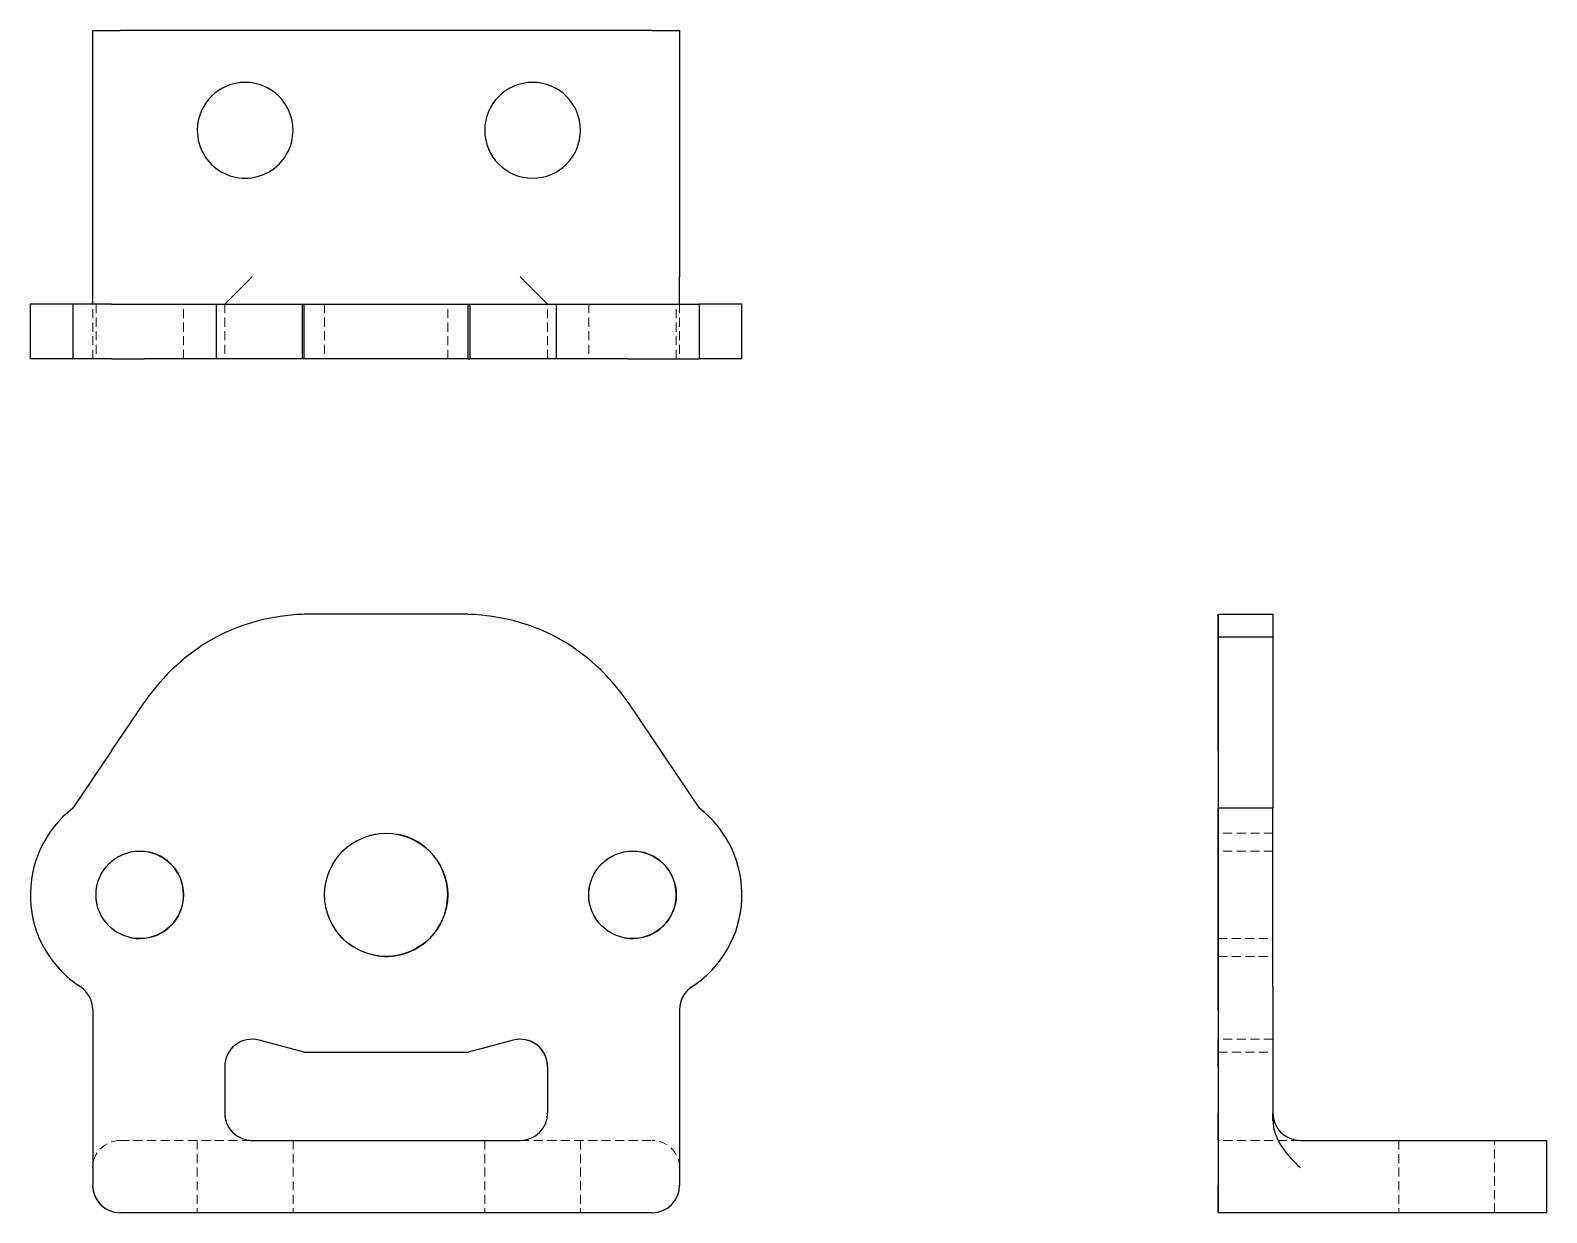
# Model space of a CAD drawing. Header units: millimetres. Extents: x 33 to 246, y 15 to 181.
import ezdxf

# ---------------------------------------------------------------- set-up
doc = ezdxf.new("R2010")
doc.units = ezdxf.units.MM
doc.linetypes.add('HIDDEN', pattern=[1.905, 1.27, -0.635])

msp = doc.modelspace()

# ---------------------------------------------------------------- linework, layer by layer
at = {"color": 7, "linetype": 'Continuous', "lineweight": 25}
for p, q in [((41.77, 181.08), (45.61, 181.08)), ((41.77, 146.47), (41.77, 181.08)), ((120.39, 181.08), (45.61, 181.08)), ((120.39, 181.08), (124.23, 181.08)), ((124.23, 181.08), (124.23, 146.47)), ((64.16, 146.47), (60.32, 142.62)), ((105.68, 142.62), (101.84, 146.47)), ((33, 142.62), (33, 134.93)), ((38.99, 142.62), (38.99, 134.93)), ((44.42, 142.62), (38.99, 142.62)), ((44.42, 142.62), (49.04, 142.62)), ((49.04, 142.62), (59.11, 142.62)), ((59.11, 142.62), (59.11, 134.93)), ((59.11, 142.62), (71.24, 142.62)), ((71.24, 134.93), (71.24, 142.62)), ((71.24, 142.62), (71.46, 142.62)), ((71.46, 134.93), (71.46, 142.62)), ((71.46, 142.62), (94.54, 142.62)), ((94.54, 134.93), (94.54, 142.62)), ((94.54, 142.62), (94.76, 142.62)), ((94.76, 142.62), (94.76, 134.93)), ((94.76, 142.62), (106.89, 142.62)), ((106.89, 142.62), (106.89, 134.93)), ((106.89, 142.62), (116.96, 142.62)), ((116.96, 142.62), (127.01, 142.62)), ((127.01, 142.62), (127.01, 134.93)), ((133, 134.93), (133, 142.62)), ((44.42, 134.93), (38.99, 134.93)), ((44.42, 134.93), (49.04, 134.93)), ((59.11, 134.93), (49.04, 134.93)), ((71.46, 134.93), (71.24, 134.93)), ((94.54, 134.93), (71.46, 134.93)), ((94.54, 134.93), (94.76, 134.93)), ((106.89, 134.93), (94.76, 134.93)), ((116.96, 134.93), (106.89, 134.93)), ((116.96, 134.93), (127.01, 134.93)), ((71.46, 99.03), (71.24, 99.02)), ((94.54, 99.03), (71.46, 99.03)), ((94.54, 99.03), (94.76, 99.02)), ((199.93, 99.03), (199.93, 99.02)), ((199.93, 99.03), (199.93, 99.03)), ((199.93, 99.03), (199.93, 99.02)), ((199.93, 99.03), (207.62, 99.03)), ((199.93, 95.83), (199.93, 99.02)), ((207.62, 99.02), (199.93, 99.02)), ((207.62, 99.03), (207.62, 99.02)), ((207.62, 99.02), (207.62, 95.83)), ((199.93, 95.83), (199.93, 86.67)), ((199.93, 86.67), (199.93, 95.83)), ((207.62, 95.83), (199.93, 95.83)), ((207.62, 95.83), (207.62, 86.67)), ((44.42, 79.84), (49.04, 86.67)), ((116.96, 86.67), (127.01, 71.8)), ((199.93, 79.84), (199.93, 86.67)), ((199.93, 86.67), (199.93, 71.8)), ((207.62, 86.67), (207.62, 71.8)), ((44.42, 79.84), (38.99, 71.8)), ((199.93, 79.84), (199.93, 71.8)), ((38.99, 71.8), (38.99, 71.8)), ((207.62, 71.8), (199.93, 71.8)), ((41.77, 43.49), (41.77, 18.81)), ((41.77, 43.49), (41.77, 27.92)), ((124.23, 43.49), (124.23, 18.81)), ((199.93, 43.49), (199.93, 18.81)), ((199.93, 43.49), (199.93, 18.81)), ((207.62, 43.49), (207.62, 27.92)), ((65.16, 39.2), (64.88, 39.26)), ((71.46, 37.51), (65.16, 39.2)), ((65.16, 39.2), (65.16, 39.2)), ((100.84, 39.2), (94.54, 37.51)), ((199.93, 37.51), (199.93, 39.2)), ((199.93, 39.2), (199.93, 37.51)), ((71.46, 37.51), (94.54, 37.51)), ((199.93, 37.51), (199.93, 37.51)), ((60.32, 35.48), (60.32, 28.96)), ((105.68, 35.48), (105.68, 28.96)), ((105.68, 35.48), (105.68, 28.96)), ((199.93, 35.48), (199.93, 28.96)), ((199.93, 35.48), (199.93, 28.96)), ((64.16, 25.11), (101.84, 25.11)), ((64.16, 25.11), (64.16, 25.11)), ((101.84, 25.11), (101.84, 25.11)), ((199.93, 25.11), (199.93, 25.11)), ((211.47, 25.11), (246.08, 25.11)), ((41.77, 21.26), (41.77, 18.81)), ((246.08, 21.26), (246.08, 18.81)), ((44.89, 15.03), (44.89, 15.03)), ((120.39, 14.96), (45.61, 14.96)), ((199.93, 14.96), (199.93, 14.96)), ((246.08, 14.96), (199.93, 14.96))]:
    msp.add_line(p, q, dxfattribs=at)
at = {"color": 7, "linetype": 'HIDDEN', "lineweight": 18}
for p, q in [((41.77, 181.08), (41.77, 181.08)), ((124.23, 181.08), (124.23, 181.08)), ((41.77, 134.93), (41.77, 142.62)), ((41.77, 142.62), (41.77, 142.62)), ((42.23, 142.62), (42.23, 134.93)), ((54.54, 134.93), (54.54, 142.62)), ((60.32, 142.62), (60.32, 134.93)), ((60.32, 142.62), (60.32, 142.62)), ((71.46, 134.93), (71.46, 142.62)), ((74.35, 142.62), (74.35, 134.93)), ((91.65, 134.93), (91.65, 142.62)), ((94.54, 134.93), (94.54, 142.62)), ((105.68, 134.93), (105.68, 142.62)), ((105.68, 142.62), (105.68, 142.62)), ((111.46, 142.62), (111.46, 134.93)), ((123.77, 134.93), (123.77, 142.62)), ((124.23, 142.62), (124.23, 134.93)), ((124.23, 142.62), (124.23, 142.62)), ((41.77, 134.93), (41.77, 134.93)), ((60.32, 134.93), (60.32, 134.93)), ((105.68, 134.93), (105.68, 134.93)), ((124.23, 134.93), (124.23, 134.93)), ((71.24, 99.02), (71.24, 99.02)), ((71.46, 99.03), (71.46, 99.03)), ((94.54, 99.03), (94.54, 99.03)), ((94.76, 99.02), (94.76, 99.02)), ((207.62, 99.03), (207.62, 99.03)), ((207.62, 99.02), (207.62, 99.03)), ((207.62, 95.83), (207.62, 99.02)), ((59.11, 95.83), (59.11, 95.83)), ((106.89, 95.83), (106.89, 95.83)), ((207.62, 86.67), (207.62, 95.83)), ((49.04, 86.67), (49.04, 86.67)), ((116.96, 86.67), (116.96, 86.67)), ((207.62, 79.84), (207.62, 86.67)), ((207.62, 79.84), (207.62, 71.8)), ((127.01, 71.8), (127.01, 71.8)), ((207.62, 71.8), (199.93, 71.8)), ((207.62, 68.27), (199.93, 68.27)), ((84.62, 68.12), (84.62, 68.12)), ((49.54, 65.67), (49.54, 65.67)), ((118.77, 65.67), (118.77, 65.67)), ((207.62, 65.77), (199.93, 65.77)), ((47.23, 53.58), (47.23, 53.58)), ((116.46, 53.58), (116.46, 53.58)), ((199.93, 53.47), (207.62, 53.47)), ((81.38, 51.12), (81.38, 51.12)), ((199.93, 50.97), (207.62, 50.97)), ((124.23, 43.49), (124.23, 27.92)), ((207.62, 43.49), (207.62, 27.92)), ((64.88, 39.26), (64.88, 39.26)), ((94.54, 37.51), (100.84, 39.2)), ((102.56, 39.26), (102.56, 39.26)), ((207.62, 39.33), (199.93, 39.33)), ((207.62, 37.51), (207.62, 39.2)), ((207.62, 39.2), (207.62, 37.51)), ((71.46, 37.51), (71.46, 37.51)), ((94.54, 37.51), (94.54, 37.51)), ((199.93, 37.51), (207.62, 37.51)), ((207.62, 37.51), (207.62, 37.51)), ((60.32, 35.48), (60.32, 28.96)), ((207.62, 35.48), (207.62, 28.96)), ((207.62, 35.48), (207.62, 28.96)), ((45.61, 25.11), (64.16, 25.11)), ((45.61, 25.11), (45.61, 25.11)), ((56.46, 25.11), (56.46, 14.96)), ((63.44, 25.18), (63.44, 25.18)), ((69.92, 25.11), (69.92, 14.96)), ((96.85, 25.11), (96.85, 14.96)), ((101.84, 25.11), (120.39, 25.11)), ((110.31, 25.11), (110.31, 14.96)), ((120.39, 25.11), (120.39, 25.11)), ((121.11, 25.04), (121.11, 25.04)), ((211.47, 25.11), (199.93, 25.11)), ((211.47, 25.11), (211.47, 25.11)), ((211.47, 25.11), (211.47, 25.11)), ((225.31, 25.11), (225.31, 14.96)), ((238.77, 14.96), (238.77, 25.11)), ((246.08, 25.11), (246.08, 25.11)), ((124.23, 21.26), (124.23, 18.81)), ((246.08, 21.26), (246.08, 18.81)), ((45.61, 14.96), (45.61, 14.96)), ((120.39, 14.96), (120.39, 14.96)), ((246.08, 14.96), (246.08, 14.96))]:
    msp.add_line(p, q, dxfattribs=at)
at = {"color": 7, "linetype": 'Continuous', "lineweight": 25, "flags": 128}
for points in [[(38.99, 142.62), (37.97, 142.62), (37.03, 142.62), (36.17, 142.62), (35.41, 142.62), (34.74, 142.62), (34.17, 142.62), (33.72, 142.62), (33.37, 142.62), (33.14, 142.62), (33.02, 142.62), (33, 142.62)], [(133, 142.62), (132.98, 142.62), (132.86, 142.62), (132.63, 142.62), (132.28, 142.62), (131.83, 142.62), (131.26, 142.62), (130.59, 142.62), (129.83, 142.62), (128.97, 142.62), (128.03, 142.62), (127.01, 142.62)], [(38.99, 134.93), (37.97, 134.93), (37.03, 134.93), (36.17, 134.93), (35.41, 134.93), (34.74, 134.93), (34.17, 134.93), (33.72, 134.93), (33.37, 134.93), (33.14, 134.93), (33.02, 134.93), (33, 134.93)], [(71.24, 134.93), (69.66, 134.93), (68.1, 134.93), (66.54, 134.93), (65, 134.93), (63.48, 134.93), (61.99, 134.93), (60.53, 134.93), (59.11, 134.93)], [(133, 134.93), (132.98, 134.93), (132.86, 134.93), (132.63, 134.93), (132.28, 134.93), (131.83, 134.93), (131.26, 134.93), (130.59, 134.93), (129.83, 134.93), (128.97, 134.93), (128.03, 134.93), (127.01, 134.93)], [(199.93, 99.02), (199.93, 98.92), (199.93, 98.73), (199.93, 98.45), (199.93, 98.09), (199.93, 97.65), (199.93, 97.12), (199.93, 96.52), (199.93, 95.83)], [(199.93, 46.71), (199.93, 47.49), (199.93, 48.35), (199.93, 49.3), (199.93, 50.33), (199.93, 51.43), (199.93, 52.59), (199.93, 53.8), (199.93, 55.06), (199.93, 56.35), (199.93, 57.66), (199.93, 58.99), (199.93, 60.33), (199.93, 61.66), (199.93, 62.97), (199.93, 64.26), (199.93, 65.51), (199.93, 66.72), (199.93, 67.88), (199.93, 68.97), (199.93, 70), (199.93, 70.94), (199.93, 71.8)], [(199.93, 71.8), (199.93, 70.94), (199.93, 70), (199.93, 68.98), (199.93, 67.88), (199.93, 66.73), (199.93, 65.52), (199.93, 64.26), (199.93, 62.97), (199.93, 61.66), (199.93, 60.33), (199.93, 58.99), (199.93, 57.66), (199.93, 56.35), (199.93, 55.06), (199.93, 53.8), (199.93, 52.59), (199.93, 51.43), (199.93, 50.33), (199.93, 49.3), (199.93, 48.35), (199.93, 47.49), (199.93, 46.71)], [(207.62, 46.71), (207.62, 47.49), (207.62, 48.35), (207.62, 49.3), (207.62, 50.33), (207.62, 51.43), (207.62, 52.59), (207.62, 53.8), (207.62, 55.06), (207.62, 56.35), (207.62, 57.66), (207.62, 58.99), (207.62, 60.33), (207.62, 61.66), (207.62, 62.97), (207.62, 64.26), (207.62, 65.51), (207.62, 66.72), (207.62, 67.88), (207.62, 68.97), (207.62, 70), (207.62, 70.94), (207.62, 71.8)], [(199.93, 59.62), (199.93, 60.61), (199.93, 61.58), (199.93, 62.53), (199.93, 63.44), (199.93, 64.3), (199.93, 65.1), (199.93, 65.83), (199.93, 66.47), (199.93, 67.03), (199.93, 67.49), (199.93, 67.85), (199.93, 68.1), (199.93, 68.24), (199.93, 68.27), (199.93, 68.19), (199.93, 67.99), (199.93, 67.68), (199.93, 67.27), (199.93, 66.76), (199.93, 66.16), (199.93, 65.47), (199.93, 64.71), (199.93, 63.88), (199.93, 62.99), (199.93, 62.06), (199.93, 61.1), (199.93, 60.11), (199.93, 59.13), (199.93, 58.15), (199.93, 57.18), (199.93, 56.25), (199.93, 55.37), (199.93, 54.53), (199.93, 53.77), (199.93, 53.08), (199.93, 52.48), (199.93, 51.97), (199.93, 51.56), (199.93, 51.25), (199.93, 51.05), (199.93, 50.97), (199.93, 51), (199.93, 51.14), (199.93, 51.39), (199.93, 51.75), (199.93, 52.21), (199.93, 52.77), (199.93, 53.41), (199.93, 54.14), (199.93, 54.94), (199.93, 55.8), (199.93, 56.71), (199.93, 57.66), (199.93, 58.63), (199.93, 59.62)], [(199.93, 59.62), (199.93, 60.46), (199.93, 61.28), (199.93, 62.07), (199.93, 62.82), (199.93, 63.5), (199.93, 64.12), (199.93, 64.65), (199.93, 65.08), (199.93, 65.42), (199.93, 65.65), (199.93, 65.76), (199.93, 65.76), (199.93, 65.65), (199.93, 65.42), (199.93, 65.08), (199.93, 64.65), (199.93, 64.12), (199.93, 63.5), (199.93, 62.82), (199.93, 62.07), (199.93, 61.28), (199.93, 60.46), (199.93, 59.62), (199.93, 58.78), (199.93, 57.96), (199.93, 57.17), (199.93, 56.42), (199.93, 55.74), (199.93, 55.12), (199.93, 54.59), (199.93, 54.16), (199.93, 53.82), (199.93, 53.6), (199.93, 53.48), (199.93, 53.48), (199.93, 53.6), (199.93, 53.82), (199.93, 54.16), (199.93, 54.59), (199.93, 55.12), (199.93, 55.74), (199.93, 56.42), (199.93, 57.17), (199.93, 57.96), (199.93, 58.78), (199.93, 59.62)], [(199.93, 59.62), (199.93, 60.46), (199.93, 61.28), (199.93, 62.07), (199.93, 62.82), (199.93, 63.5), (199.93, 64.12), (199.93, 64.65), (199.93, 65.08), (199.93, 65.42), (199.93, 65.65), (199.93, 65.76), (199.93, 65.76), (199.93, 65.65), (199.93, 65.42), (199.93, 65.08), (199.93, 64.65), (199.93, 64.12), (199.93, 63.5), (199.93, 62.82), (199.93, 62.07), (199.93, 61.28), (199.93, 60.46), (199.93, 59.62), (199.93, 58.78), (199.93, 57.96), (199.93, 57.17), (199.93, 56.42), (199.93, 55.74), (199.93, 55.12), (199.93, 54.59), (199.93, 54.16), (199.93, 53.82), (199.93, 53.6), (199.93, 53.48), (199.93, 53.48), (199.93, 53.6), (199.93, 53.82), (199.93, 54.16), (199.93, 54.59), (199.93, 55.12), (199.93, 55.74), (199.93, 56.42), (199.93, 57.17), (199.93, 57.96), (199.93, 58.78), (199.93, 59.62)], [(199.93, 43.49), (199.93, 43.96), (199.93, 44.43), (199.93, 44.89), (199.93, 45.32), (199.93, 45.73), (199.93, 46.1), (199.93, 46.43), (199.93, 46.71)], [(199.93, 46.71), (199.93, 46.43), (199.93, 46.1), (199.93, 45.73), (199.93, 45.32), (199.93, 44.89), (199.93, 44.43), (199.93, 43.96), (199.93, 43.49)], [(207.62, 46.71), (207.62, 46.43), (207.62, 46.1), (207.62, 45.73), (207.62, 45.32), (207.62, 44.89), (207.62, 44.43), (207.62, 43.96), (207.62, 43.49)], [(199.93, 35.48), (199.93, 36.18), (199.93, 36.86), (199.93, 37.49), (199.93, 38.05), (199.93, 38.53), (199.93, 38.91), (199.93, 39.17), (199.93, 39.31), (199.93, 39.31), (199.93, 39.2)], [(199.93, 39.2), (199.93, 39.31), (199.93, 39.31), (199.93, 39.17), (199.93, 38.91), (199.93, 38.53), (199.93, 38.05), (199.93, 37.49), (199.93, 36.86), (199.93, 36.18), (199.93, 35.48)], [(199.93, 28.96), (199.93, 28.29), (199.93, 27.64), (199.93, 27.03), (199.93, 26.48), (199.93, 26.01), (199.93, 25.62), (199.93, 25.34), (199.93, 25.17), (199.93, 25.11)], [(199.93, 25.11), (199.93, 25.17), (199.93, 25.34), (199.93, 25.62), (199.93, 26.01), (199.93, 26.48), (199.93, 27.03), (199.93, 27.64), (199.93, 28.29), (199.93, 28.96)], [(207.62, 27.92), (207.62, 28.16), (207.62, 28.37), (207.62, 28.55), (207.62, 28.69), (207.62, 28.81), (207.62, 28.89), (207.62, 28.94), (207.62, 28.96)], [(246.08, 25.11), (246.08, 25.05), (246.08, 24.88), (246.08, 24.59), (246.08, 24.21), (246.08, 23.73), (246.08, 23.19), (246.08, 22.58), (246.08, 21.93), (246.08, 21.26)], [(199.93, 14.96), (199.93, 15.02), (199.93, 15.2), (199.93, 15.48), (199.93, 15.86), (199.93, 16.34), (199.93, 16.89), (199.93, 17.49), (199.93, 18.14), (199.93, 18.81)], [(199.93, 18.81), (199.93, 18.14), (199.93, 17.49), (199.93, 16.89), (199.93, 16.34), (199.93, 15.86), (199.93, 15.48), (199.93, 15.2), (199.93, 15.02), (199.93, 14.96)], [(246.08, 18.81), (246.08, 18.14), (246.08, 17.49), (246.08, 16.89), (246.08, 16.34), (246.08, 15.86), (246.08, 15.48), (246.08, 15.2), (246.08, 15.02), (246.08, 14.96)]]:
    msp.add_lwpolyline(points, dxfattribs=at)
at = {"color": 7, "linetype": 'HIDDEN', "lineweight": 18, "flags": 128}
for points in [[(207.62, 71.8), (207.62, 70.94), (207.62, 70), (207.62, 68.98), (207.62, 67.88), (207.62, 66.73), (207.62, 65.52), (207.62, 64.26), (207.62, 62.97), (207.62, 61.66), (207.62, 60.33), (207.62, 58.99), (207.62, 57.66), (207.62, 56.35), (207.62, 55.06), (207.62, 53.8), (207.62, 52.59), (207.62, 51.43), (207.62, 50.33), (207.62, 49.3), (207.62, 48.35), (207.62, 47.49), (207.62, 46.71)], [(207.62, 59.62), (207.62, 60.61), (207.62, 61.58), (207.62, 62.53), (207.62, 63.44), (207.62, 64.3), (207.62, 65.1), (207.62, 65.83), (207.62, 66.47), (207.62, 67.03), (207.62, 67.49), (207.62, 67.85), (207.62, 68.1), (207.62, 68.24), (207.62, 68.27), (207.62, 68.19), (207.62, 67.99), (207.62, 67.68), (207.62, 67.27), (207.62, 66.76), (207.62, 66.16), (207.62, 65.47), (207.62, 64.71), (207.62, 63.88), (207.62, 62.99), (207.62, 62.06), (207.62, 61.1), (207.62, 60.11), (207.62, 59.13), (207.62, 58.15), (207.62, 57.18), (207.62, 56.25), (207.62, 55.37), (207.62, 54.53), (207.62, 53.77), (207.62, 53.08), (207.62, 52.48), (207.62, 51.97), (207.62, 51.56), (207.62, 51.25), (207.62, 51.05), (207.62, 50.97), (207.62, 51), (207.62, 51.14), (207.62, 51.39), (207.62, 51.75), (207.62, 52.21), (207.62, 52.77), (207.62, 53.41), (207.62, 54.14), (207.62, 54.94), (207.62, 55.8), (207.62, 56.71), (207.62, 57.66), (207.62, 58.63), (207.62, 59.62)], [(207.62, 59.62), (207.62, 60.46), (207.62, 61.28), (207.62, 62.07), (207.62, 62.82), (207.62, 63.5), (207.62, 64.12), (207.62, 64.65), (207.62, 65.08), (207.62, 65.42), (207.62, 65.65), (207.62, 65.76), (207.62, 65.76), (207.62, 65.65), (207.62, 65.42), (207.62, 65.08), (207.62, 64.65), (207.62, 64.12), (207.62, 63.5), (207.62, 62.82), (207.62, 62.07), (207.62, 61.28), (207.62, 60.46), (207.62, 59.62), (207.62, 58.78), (207.62, 57.96), (207.62, 57.17), (207.62, 56.42), (207.62, 55.74), (207.62, 55.12), (207.62, 54.59), (207.62, 54.16), (207.62, 53.82), (207.62, 53.6), (207.62, 53.48), (207.62, 53.48), (207.62, 53.6), (207.62, 53.82), (207.62, 54.16), (207.62, 54.59), (207.62, 55.12), (207.62, 55.74), (207.62, 56.42), (207.62, 57.17), (207.62, 57.96), (207.62, 58.78), (207.62, 59.62)], [(207.62, 59.62), (207.62, 60.46), (207.62, 61.28), (207.62, 62.07), (207.62, 62.82), (207.62, 63.5), (207.62, 64.12), (207.62, 64.65), (207.62, 65.08), (207.62, 65.42), (207.62, 65.65), (207.62, 65.76), (207.62, 65.76), (207.62, 65.65), (207.62, 65.42), (207.62, 65.08), (207.62, 64.65), (207.62, 64.12), (207.62, 63.5), (207.62, 62.82), (207.62, 62.07), (207.62, 61.28), (207.62, 60.46), (207.62, 59.62), (207.62, 58.78), (207.62, 57.96), (207.62, 57.17), (207.62, 56.42), (207.62, 55.74), (207.62, 55.12), (207.62, 54.59), (207.62, 54.16), (207.62, 53.82), (207.62, 53.6), (207.62, 53.48), (207.62, 53.48), (207.62, 53.6), (207.62, 53.82), (207.62, 54.16), (207.62, 54.59), (207.62, 55.12), (207.62, 55.74), (207.62, 56.42), (207.62, 57.17), (207.62, 57.96), (207.62, 58.78), (207.62, 59.62)], [(207.62, 43.49), (207.62, 43.96), (207.62, 44.43), (207.62, 44.89), (207.62, 45.32), (207.62, 45.73), (207.62, 46.1), (207.62, 46.43), (207.62, 46.71)], [(207.62, 35.48), (207.62, 36.18), (207.62, 36.86), (207.62, 37.49), (207.62, 38.05), (207.62, 38.53), (207.62, 38.91), (207.62, 39.17), (207.62, 39.31), (207.62, 39.31), (207.62, 39.2)], [(207.62, 39.2), (207.62, 39.31), (207.62, 39.31), (207.62, 39.17), (207.62, 38.91), (207.62, 38.53), (207.62, 38.05), (207.62, 37.49), (207.62, 36.86), (207.62, 36.18), (207.62, 35.48)], [(207.62, 28.96), (207.62, 28.94), (207.62, 28.89), (207.62, 28.81), (207.62, 28.69), (207.62, 28.55), (207.62, 28.37), (207.62, 28.16), (207.62, 27.92)], [(246.08, 21.26), (246.08, 21.93), (246.08, 22.58), (246.08, 23.19), (246.08, 23.73), (246.08, 24.21), (246.08, 24.59), (246.08, 24.88), (246.08, 25.05), (246.08, 25.11)], [(246.08, 14.96), (246.08, 15.02), (246.08, 15.2), (246.08, 15.48), (246.08, 15.86), (246.08, 16.34), (246.08, 16.89), (246.08, 17.49), (246.08, 18.14), (246.08, 18.81)], [(45.61, 14.96), (44.94, 15.02), (44.89, 15.03)]]:
    msp.add_lwpolyline(points, dxfattribs=at)
at = {"color": 7, "linetype": 'Continuous', "lineweight": 25}
for centre, radius in [((83, 59.62), 8.65), ((48.38, 59.62), 6.15), ((117.62, 59.62), 6.15)]:
    msp.add_circle(centre, radius, dxfattribs=at)
for centre, radius, start, end in [((63.19, 167.04), 6.73, 0.0004, 180), ((103.58, 167.04), 6.73, 0, 180), ((63.19, 167.04), 6.73, 180, 0.0004), ((103.58, 167.04), 6.73, 180, 360), ((72.34, 70.2), 28.85, 92.187, 117.3054), ((93.66, 70.2), 28.85, 62.6946, 87.8146), ((72.94, 70.51), 28.85, 118.6392, 145.9446), ((93.07, 70.51), 28.85, 34.0554, 61.3608), ((48.38, 59.62), 15.38, 127.6317, 237.031), ((48.38, 59.62), 15.38, 127.6317, 237.031), ((117.62, 59.62), 15.38, 302.969, 52.3617), ((83, 59.62), 8.65, 0, 79.2126), ((48.38, 59.62), 6.15, 259.2126, 79.2126), ((117.62, 59.62), 6.15, 259.2126, 79.2126), ((83, 59.62), 8.65, 259.2126, 0), ((37.92, 43.49), 3.85, 0, 57.031), ((37.92, 43.49), 3.85, 0, 57.031), ((128.08, 43.49), 3.85, 122.969, 180), ((64.16, 35.48), 3.85, 74.9909, 180), ((101.84, 35.48), 3.85, 0, 105.0091), ((101.84, 35.48), 3.85, 0, 79.2126), ((64.16, 28.96), 3.85, 180, 270), ((101.84, 28.96), 3.85, 270, 0), ((101.84, 28.96), 3.85, 270, 360), ((211.47, 28.96), 3.85, 180, 270), ((64.16, 28.96), 3.85, 259.2126, 270), ((45.61, 18.81), 3.85, 180, 270), ((45.61, 18.81), 3.85, 180, 259.2126), ((120.39, 18.81), 3.85, 270, 0)]:
    msp.add_arc(centre, radius, start, end, dxfattribs=at)
at = {"color": 7, "linetype": 'HIDDEN', "lineweight": 18}
for centre, radius, start, end in [((117.62, 59.62), 15.38, 302.969, 52.3617), ((83, 59.62), 8.65, 79.2126, 259.2126), ((48.38, 59.62), 6.15, 79.2126, 180), ((117.62, 59.62), 6.15, 79.2126, 180), ((48.38, 59.62), 6.15, 180, 259.2126), ((117.62, 59.62), 6.15, 180, 259.2126), ((128.08, 43.49), 3.85, 122.969, 180), ((64.16, 35.48), 3.85, 79.2126, 180), ((101.84, 35.48), 3.85, 79.2126, 105.0091), ((64.16, 28.96), 3.85, 180, 259.2126), ((211.47, 28.96), 3.85, 180, 270), ((45.61, 21.26), 3.85, 90, 180), ((45.61, 21.26), 3.85, 90, 180), ((120.39, 21.26), 3.85, 360, 90), ((120.39, 21.26), 3.85, 0, 90), ((120.39, 18.81), 3.85, 270, 0)]:
    msp.add_arc(centre, radius, start, end, dxfattribs=at)
at = {"color": 7, "linetype": 'Continuous', "lineweight": 25}
for points in [[(41.77, 142.62), (41.77, 142.62), (41.77, 142.75), (41.77, 143.19), (41.77, 143.5), (41.77, 144.05), (41.77, 144.24), (41.77, 144.65), (41.77, 144.87), (41.77, 145.31), (41.77, 145.54), (41.77, 146), (41.77, 146.23), (41.77, 146.47)], [(124.23, 142.62), (124.23, 142.62), (124.23, 142.75), (124.23, 143.19), (124.23, 143.5), (124.23, 144.05), (124.23, 144.24), (124.23, 144.65), (124.23, 144.87), (124.23, 145.31), (124.23, 145.54), (124.23, 146), (124.23, 146.23), (124.23, 146.47)], [(41.77, 27.92), (41.77, 27.26), (41.77, 26.61), (41.77, 25.36), (41.77, 24.78), (41.77, 23.96), (41.77, 23.69), (41.77, 23.18), (41.77, 22.93), (41.77, 22.44), (41.77, 22.2), (41.77, 21.73), (41.77, 21.49), (41.77, 21.26)], [(207.62, 27.92), (207.62, 27.26), (207.75, 26.61), (208.19, 25.36), (208.5, 24.78), (209.05, 23.96), (209.24, 23.69), (209.65, 23.18), (209.87, 22.93), (210.31, 22.44), (210.54, 22.2), (211, 21.73), (211.23, 21.49), (211.47, 21.26)]]:
    msp.add_open_spline(points, degree=3, knots=[0, 0, 0, 0, 0.25, 0.25, 0.5, 0.5, 0.625, 0.625, 0.75, 0.75, 0.875, 0.875, 1, 1, 1, 1], dxfattribs=at)
at = {"color": 7, "linetype": 'HIDDEN', "lineweight": 18}
msp.add_open_spline([(124.23, 27.92), (124.23, 27.26), (124.23, 26.61), (124.23, 25.36), (124.23, 24.78), (124.23, 23.96), (124.23, 23.69), (124.23, 23.18), (124.23, 22.93), (124.23, 22.44), (124.23, 22.2), (124.23, 21.73), (124.23, 21.49), (124.23, 21.26)], degree=3, knots=[0, 0, 0, 0, 0.25, 0.25, 0.5, 0.5, 0.625, 0.625, 0.75, 0.75, 0.875, 0.875, 1, 1, 1, 1], dxfattribs=at)

doc.saveas('drawing.dxf')
